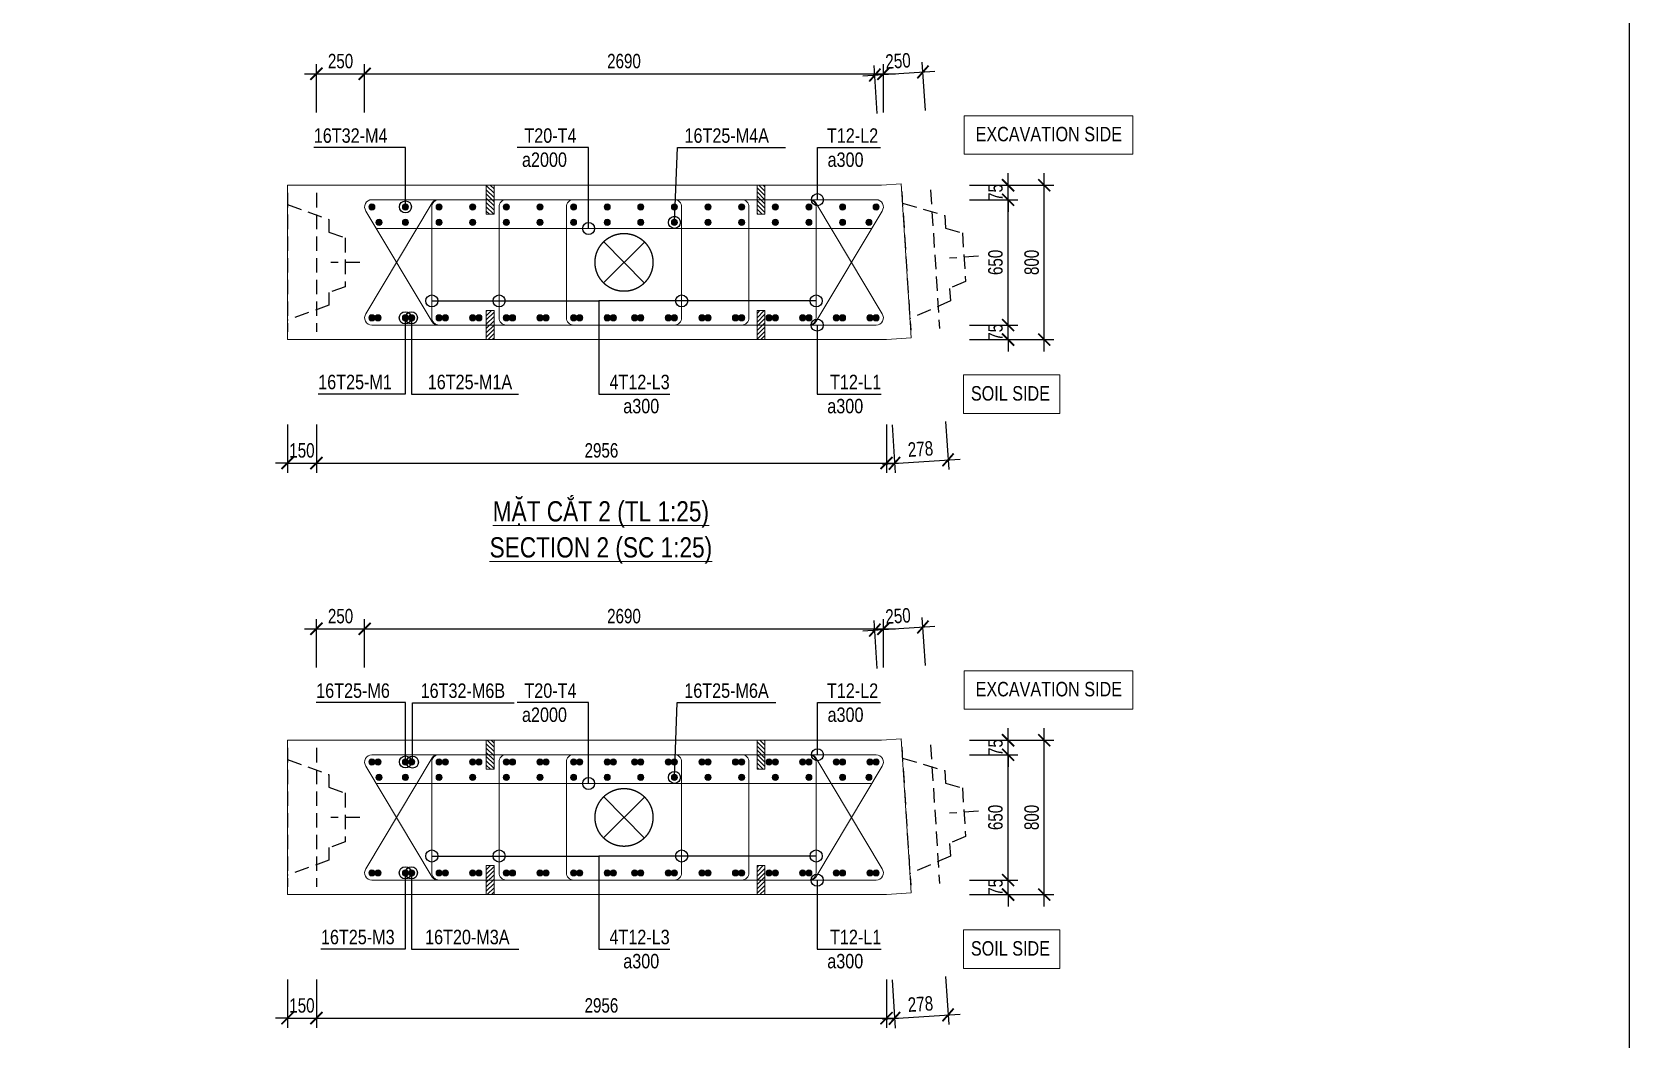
# Model space of a CAD drawing. Header units: millimetres. Extents: x 2746337 to 7547699, y -363432 to 15720.
# Drawn here: x 3114228 to 3147351, y -126438 to -105553 of the extents above; entities that cross this region are included whole.
import ezdxf
from ezdxf.enums import TextEntityAlignment as Align

# ---------------------------------------------------------------- set-up
doc = ezdxf.new("R2010")
doc.units = ezdxf.units.MM
doc.header["$LTSCALE"] = 1200
doc.header["$PDMODE"] = 3
doc.linetypes.add('CENTER', pattern=[2, 1.25, -0.25, 0.25, -0.25])
doc.linetypes.add('HIDDEN', pattern=[0.375, 0.25, -0.125])
for name, color, linetype, lineweight in [('5', 5, 'Continuous', 13), ('BOUND', 3, 'Continuous', 20), ('CWS', 8, 'HIDDEN', 9), ('ENOTE', 2, 'Continuous', 15), ('GRID', 74, 'CENTER', 15), ('K-THUOC', 1, 'Continuous', 18), ('LEADER', 8, 'Continuous', 9), ('MCT', 6, 'Continuous', 20), ('T1CO', 4, 'Continuous', 20), ('TEXTEN', 3, 'Continuous', 13), ('TEXTMA', 2, 'Continuous', 13), ('TEXTVN', 2, 'Continuous', 20), ('TIE', 4, 'Continuous', 13)]:
    doc.layers.add(name, color=color, linetype=linetype, lineweight=lineweight)
doc.layers.add('CDC.04.HIDDEN', color=8, linetype='HIDDEN')
doc.layers.add('MIE', color=5, linetype='HIDDEN')
doc.styles.add('DB_Arial', font='arial.ttf', dxfattribs={"width": 0.8})
doc.styles.add('SMTEXT', font='arial.ttf', dxfattribs={"width": 0.75})
doc.dimstyles.new('BSV25', dxfattribs={"dimtxt": 300, "dimasz": 250, "dimexe": 200, "dimexo": 0, "dimgap": 108, "dimtad": 1, "dimdec": 0, "dimlfac": 0.25, "dimdsep": 46, "dimtxsty": 'SMTEXT', "dimblk": 'ARCHTICK', "dimcen": 100, "dimdle": 250, "dimclrd": 256, "dimclre": 256, "dimclrt": 2, "dimadec": 0, "dimazin": 0, "dimtfac": 1, "dimtdec": 0, "dimtix": 1, "dimtmove": 2, "dimatfit": 3, "dimfxl": 800, "dimfxlon": 1, "dimtolj": 1, "dimtzin": 0, "dimarcsym": 0})

# ---------------------------------------------------------------- blocks, each defined once
blk = doc.blocks.new('_ArchTick')
at = {"color": 0, "linetype": 'ByBlock', "const_width": 0.15}
blk.add_lwpolyline([(-0.5, -0.5), (0.5, 0.5)], dxfattribs=at)
blk = doc.blocks.new('*D1738')
at = {"layer": 'Defpoints', "color": 0, "transparency": 16777216}
for p in [(3119528, -111932), (3120128, -111772), (3120128, -114493)]:
    blk.add_point(p, dxfattribs=at)
at = {"layer": 'K-THUOC', "lineweight": -2, "transparency": 16777216}
for p, q in [((3119528, -113693), (3119528, -114693)), ((3120128, -113693), (3120128, -114693)), ((3119528, -114493), (3119278, -114493)), ((3119528, -114493), (3120128, -114493)), ((3120128, -114493), (3120378, -114493))]:
    blk.add_line(p, q, dxfattribs=at)
at = {"layer": 'K-THUOC', "lineweight": -2, "transparency": 16777216, "xscale": 250, "yscale": 250, "zscale": 250}
blk.add_blockref('_ArchTick', (3119528, -114493), dxfattribs=at)
at = {"layer": 'K-THUOC', "lineweight": -2, "transparency": 16777216, "xscale": 250, "yscale": 250, "zscale": 250, "rotation": 180}
blk.add_blockref('_ArchTick', (3120128, -114493), dxfattribs=at)
at = {"layer": 'K-THUOC', "color": 2, "transparency": 16777216, "insert": (3119828, -114232), "char_height": 300, "attachment_point": 5, "style": 'SMTEXT'}
blk.add_mtext('\\A1;150', dxfattribs=at)
blk = doc.blocks.new('*D1739')
at = {"layer": 'Defpoints', "color": 0, "transparency": 16777216}
for p in [(3121128, -106420), (3120128, -108891), (3121128, -109182)]:
    blk.add_point(p, dxfattribs=at)
at = {"layer": 'K-THUOC', "lineweight": -2, "transparency": 16777216}
for p, q in [((3120128, -107220), (3120128, -106220)), ((3121128, -107220), (3121128, -106220)), ((3119878, -106420), (3121378, -106420))]:
    blk.add_line(p, q, dxfattribs=at)
at = {"layer": 'K-THUOC', "lineweight": -2, "transparency": 16777216, "xscale": 250, "yscale": 250, "zscale": 250, "rotation": 180}
blk.add_blockref('_ArchTick', (3120128, -106420), dxfattribs=at)
at = {"layer": 'K-THUOC', "lineweight": -2, "transparency": 16777216, "xscale": 250, "yscale": 250, "zscale": 250}
blk.add_blockref('_ArchTick', (3121128, -106420), dxfattribs=at)
at = {"layer": 'K-THUOC', "color": 2, "transparency": 16777216, "insert": (3120628, -106159), "char_height": 300, "attachment_point": 5, "style": 'SMTEXT'}
blk.add_mtext('\\A1;250', dxfattribs=at)
blk = doc.blocks.new('*D1740')
at = {"layer": 'Defpoints', "color": 0, "transparency": 16777216}
for p in [(3131886, -106420), (3121128, -109182), (3131886, -109182)]:
    blk.add_point(p, dxfattribs=at)
at = {"layer": 'K-THUOC', "lineweight": -2, "transparency": 16777216}
for p, q in [((3121128, -107220), (3121128, -106220)), ((3131886, -107220), (3131886, -106220)), ((3120878, -106420), (3132136, -106420))]:
    blk.add_line(p, q, dxfattribs=at)
at = {"layer": 'K-THUOC', "lineweight": -2, "transparency": 16777216, "xscale": 250, "yscale": 250, "zscale": 250, "rotation": 180}
blk.add_blockref('_ArchTick', (3121128, -106420), dxfattribs=at)
at = {"layer": 'K-THUOC', "lineweight": -2, "transparency": 16777216, "xscale": 250, "yscale": 250, "zscale": 250}
blk.add_blockref('_ArchTick', (3131886, -106420), dxfattribs=at)
at = {"layer": 'K-THUOC', "color": 2, "transparency": 16777216, "insert": (3126507, -106159), "char_height": 300, "attachment_point": 5, "style": 'SMTEXT'}
blk.add_mtext('\\A1;2690', dxfattribs=at)
blk = doc.blocks.new('*D1741')
at = {"layer": 'Defpoints', "color": 0, "transparency": 16777216}
for p in [(3131951, -111932), (3120128, -113743), (3131951, -114493)]:
    blk.add_point(p, dxfattribs=at)
at = {"layer": 'K-THUOC', "lineweight": -2, "transparency": 16777216}
for p, q in [((3120128, -113743), (3120128, -114693)), ((3131951, -113693), (3131951, -114693)), ((3119878, -114493), (3132201, -114493))]:
    blk.add_line(p, q, dxfattribs=at)
at = {"layer": 'K-THUOC', "lineweight": -2, "transparency": 16777216, "xscale": 250, "yscale": 250, "zscale": 250, "rotation": 180}
blk.add_blockref('_ArchTick', (3120128, -114493), dxfattribs=at)
at = {"layer": 'K-THUOC', "lineweight": -2, "transparency": 16777216, "xscale": 250, "yscale": 250, "zscale": 250}
blk.add_blockref('_ArchTick', (3131951, -114493), dxfattribs=at)
at = {"layer": 'K-THUOC', "color": 2, "transparency": 16777216, "insert": (3126039, -114232), "char_height": 300, "attachment_point": 5, "style": 'SMTEXT'}
blk.add_mtext('\\A1;2956', dxfattribs=at)
blk = doc.blocks.new('*D1742')
at = {"layer": 'Defpoints', "color": 0, "transparency": 16777216}
for p in [(3133723, -108732), (3135223, -108732), (3133723, -111932)]:
    blk.add_point(p, dxfattribs=at)
at = {"layer": 'K-THUOC', "lineweight": -2, "transparency": 16777216}
for p, q in [((3135223, -112182), (3135223, -108482)), ((3134423, -108732), (3135423, -108732)), ((3134423, -111932), (3135423, -111932))]:
    blk.add_line(p, q, dxfattribs=at)
at = {"layer": 'K-THUOC', "lineweight": -2, "transparency": 16777216, "xscale": 250, "yscale": 250, "zscale": 250}
for p, rotation in [((3135223, -108732), 90), ((3135223, -111932), 270)]:
    blk.add_blockref('_ArchTick', p, dxfattribs=dict(at, rotation=rotation))
at = {"layer": 'K-THUOC', "color": 2, "transparency": 16777216, "insert": (3134962, -110332), "char_height": 300, "attachment_point": 5, "rotation": 90, "style": 'SMTEXT'}
blk.add_mtext('\\A1;800', dxfattribs=at)
blk = doc.blocks.new('*D1743')
at = {"layer": 'Defpoints', "color": 0, "transparency": 16777216}
for p in [(3133365, -111932), (3133723, -111632), (3134473, -111632)]:
    blk.add_point(p, dxfattribs=at)
at = {"layer": 'K-THUOC', "lineweight": -2, "transparency": 16777216}
for p, q in [((3134473, -111632), (3134473, -111382)), ((3133673, -111932), (3134673, -111932)), ((3133723, -111632), (3134673, -111632)), ((3134473, -111932), (3134473, -111632)), ((3134473, -111932), (3134473, -112182))]:
    blk.add_line(p, q, dxfattribs=at)
at = {"layer": 'K-THUOC', "lineweight": -2, "transparency": 16777216, "xscale": 250, "yscale": 250, "zscale": 250}
for p, rotation in [((3134473, -111632), 270), ((3134473, -111932), 90)]:
    blk.add_blockref('_ArchTick', p, dxfattribs=dict(at, rotation=rotation))
at = {"layer": 'K-THUOC', "color": 2, "transparency": 16777216, "insert": (3134212, -111782), "char_height": 300, "attachment_point": 5, "rotation": 90, "style": 'SMTEXT'}
blk.add_mtext('\\A1;75', dxfattribs=at)
blk = doc.blocks.new('*D1744')
at = {"layer": 'Defpoints', "color": 0, "transparency": 16777216}
for p in [(3133365, -109032), (3134473, -109032), (3133365, -111632)]:
    blk.add_point(p, dxfattribs=at)
at = {"layer": 'K-THUOC', "lineweight": -2, "transparency": 16777216}
for p, q in [((3134473, -111882), (3134473, -108782)), ((3133673, -109032), (3134673, -109032)), ((3133673, -111632), (3134673, -111632))]:
    blk.add_line(p, q, dxfattribs=at)
at = {"layer": 'K-THUOC', "lineweight": -2, "transparency": 16777216, "xscale": 250, "yscale": 250, "zscale": 250}
for p, rotation in [((3134473, -109032), 90), ((3134473, -111632), 270)]:
    blk.add_blockref('_ArchTick', p, dxfattribs=dict(at, rotation=rotation))
at = {"layer": 'K-THUOC', "color": 2, "transparency": 16777216, "insert": (3134212, -110332), "char_height": 300, "attachment_point": 5, "rotation": 90, "style": 'SMTEXT'}
blk.add_mtext('\\A1;650', dxfattribs=at)
blk = doc.blocks.new('*D1745')
at = {"layer": 'Defpoints', "color": 0, "transparency": 16777216}
for p in [(3133365, -108732), (3134473, -108732), (3133365, -109032)]:
    blk.add_point(p, dxfattribs=at)
at = {"layer": 'K-THUOC', "lineweight": -2, "transparency": 16777216}
for p, q in [((3134473, -108732), (3134473, -108482)), ((3133673, -108732), (3134673, -108732)), ((3134473, -109032), (3134473, -108732)), ((3133673, -109032), (3134673, -109032)), ((3134473, -109032), (3134473, -109282))]:
    blk.add_line(p, q, dxfattribs=at)
at = {"layer": 'K-THUOC', "lineweight": -2, "transparency": 16777216, "xscale": 250, "yscale": 250, "zscale": 250}
for p, rotation in [((3134473, -108732), 270), ((3134473, -109032), 90)]:
    blk.add_blockref('_ArchTick', p, dxfattribs=dict(at, rotation=rotation))
at = {"layer": 'K-THUOC', "color": 2, "transparency": 16777216, "insert": (3134212, -108882), "char_height": 300, "attachment_point": 5, "rotation": 90, "style": 'SMTEXT'}
blk.add_mtext('\\A1;75', dxfattribs=at)
blk = doc.blocks.new('cws800')
at = {"layer": 'CDC.04.HIDDEN'}
for p, q in [((-600, 1440), (-600, -1440)), ((0, 1440), (0, -1440))]:
    blk.add_line(p, q, dxfattribs=at)
for points in [[(0, 1200), (-860, 888), (-860, 627), (-1200, 507), (-1200, -507), (-860, -627), (-860, -888), (0, -1200)], [(-1500, 0), (-900, 0)]]:
    blk.add_lwpolyline(points, dxfattribs=at)
blk = doc.blocks.new('mct1')
at = {"lineweight": 9}
h = blk.add_hatch(color=256, dxfattribs=at)
h.dxf.hatch_style = 1
h.paths.add_polyline_path([(-16, 0, 1), (16, 0, 1)])
blk.add_circle((0, 0), 16, dxfattribs=at)
blk = doc.blocks.new('tremie')
at = {"layer": 'MIE', "color": 74, "ltscale": 1000}
for p, q in [((424, -424), (-424, 424)), ((424, 424), (-424, -424))]:
    blk.add_line(p, q, dxfattribs=at)
at = {"layer": 'MIE', "ltscale": 500}
blk.add_circle((0, 0), 600, dxfattribs=at)
blk = doc.blocks.new('sp')
at = {"layer": '5', "lineweight": 20}
h = blk.add_hatch(dxfattribs=at)
h.set_pattern_fill('ANSI31', color=256, scale=500)
h.set_pattern_definition([(45, (0, 0), (-44.194, 44.194), [])])
h.paths.add_polyline_path([(80, 300), (-80, 300), (-80, -300), (80, -300)])
blk.add_lwpolyline([(-80, -300), (80, -300), (80, 300), (-80, 300)], close=True, dxfattribs=at)
blk = doc.blocks.new('*D1746')
at = {"layer": 'Defpoints', "color": 0, "transparency": 16777216}
for p in [(3131951, -111932), (3133051, -111700), (3133228, -114427)]:
    blk.add_point(p, dxfattribs=at)
at = {"layer": 'K-THUOC', "lineweight": -2, "transparency": 16777216}
for p, q in [((3132066, -113701), (3132130, -114698)), ((3133176, -113629), (3133241, -114627)), ((3131868, -114515), (3133477, -114411))]:
    blk.add_line(p, q, dxfattribs=at)
at = {"layer": 'K-THUOC', "lineweight": -2, "transparency": 16777216, "xscale": 250, "yscale": 250, "zscale": 250}
for p, rotation in [((3133228, -114427), 3.704705409879128), ((3132117, -114499), 183.7047054098791)]:
    blk.add_blockref('_ArchTick', p, dxfattribs=dict(at, rotation=rotation))
at = {"layer": 'K-THUOC', "color": 2, "transparency": 16777216, "insert": (3132656, -114202), "char_height": 300, "attachment_point": 5, "rotation": 3.7047, "style": 'SMTEXT'}
blk.add_mtext('\\A1;278', dxfattribs=at)
blk = doc.blocks.new('*D1747')
at = {"layer": 'Defpoints', "color": 0, "transparency": 16777216}
for p in [(3132707, -106383), (3131886, -109182), (3132884, -109117)]:
    blk.add_point(p, dxfattribs=at)
at = {"layer": 'K-THUOC', "lineweight": -2, "transparency": 16777216}
for p, q in [((3131761, -107246), (3131696, -106248)), ((3132759, -107181), (3132694, -106183)), ((3131460, -106464), (3132957, -106367))]:
    blk.add_line(p, q, dxfattribs=at)
at = {"layer": 'K-THUOC', "lineweight": -2, "transparency": 16777216, "xscale": 250, "yscale": 250, "zscale": 250}
for p, rotation in [((3131709, -106448), 183.7047054098791), ((3132707, -106383), 3.704705409879128)]:
    blk.add_blockref('_ArchTick', p, dxfattribs=dict(at, rotation=rotation))
at = {"layer": 'K-THUOC', "color": 2, "transparency": 16777216, "insert": (3132191, -106155), "char_height": 300, "attachment_point": 5, "rotation": 3.7047, "style": 'SMTEXT'}
blk.add_mtext('\\A1;250', dxfattribs=at)
blk = doc.blocks.new('*D1748')
at = {"layer": 'Defpoints', "color": 0, "transparency": 16777216}
for p in [(3119528, -123442), (3120128, -123282), (3120128, -126004)]:
    blk.add_point(p, dxfattribs=at)
at = {"layer": 'K-THUOC', "lineweight": -2, "transparency": 16777216}
for p, q in [((3119528, -125204), (3119528, -126204)), ((3120128, -125204), (3120128, -126204)), ((3119528, -126004), (3119278, -126004)), ((3119528, -126004), (3120128, -126004)), ((3120128, -126004), (3120378, -126004))]:
    blk.add_line(p, q, dxfattribs=at)
at = {"layer": 'K-THUOC', "lineweight": -2, "transparency": 16777216, "xscale": 250, "yscale": 250, "zscale": 250}
blk.add_blockref('_ArchTick', (3119528, -126004), dxfattribs=at)
at = {"layer": 'K-THUOC', "lineweight": -2, "transparency": 16777216, "xscale": 250, "yscale": 250, "zscale": 250, "rotation": 180}
blk.add_blockref('_ArchTick', (3120128, -126004), dxfattribs=at)
at = {"layer": 'K-THUOC', "color": 2, "transparency": 16777216, "insert": (3119828, -125742), "char_height": 300, "attachment_point": 5, "style": 'SMTEXT'}
blk.add_mtext('\\A1;150', dxfattribs=at)
blk = doc.blocks.new('*D1749')
at = {"layer": 'Defpoints', "color": 0, "transparency": 16777216}
for p in [(3121128, -117930), (3120128, -120401), (3121128, -120692)]:
    blk.add_point(p, dxfattribs=at)
at = {"layer": 'K-THUOC', "lineweight": -2, "transparency": 16777216}
for p, q in [((3120128, -118730), (3120128, -117730)), ((3121128, -118730), (3121128, -117730)), ((3119878, -117930), (3121378, -117930))]:
    blk.add_line(p, q, dxfattribs=at)
at = {"layer": 'K-THUOC', "lineweight": -2, "transparency": 16777216, "xscale": 250, "yscale": 250, "zscale": 250, "rotation": 180}
blk.add_blockref('_ArchTick', (3120128, -117930), dxfattribs=at)
at = {"layer": 'K-THUOC', "lineweight": -2, "transparency": 16777216, "xscale": 250, "yscale": 250, "zscale": 250}
blk.add_blockref('_ArchTick', (3121128, -117930), dxfattribs=at)
at = {"layer": 'K-THUOC', "color": 2, "transparency": 16777216, "insert": (3120628, -117669), "char_height": 300, "attachment_point": 5, "style": 'SMTEXT'}
blk.add_mtext('\\A1;250', dxfattribs=at)
blk = doc.blocks.new('*D1750')
at = {"layer": 'Defpoints', "color": 0, "transparency": 16777216}
for p in [(3131886, -117930), (3121128, -120692), (3131886, -120692)]:
    blk.add_point(p, dxfattribs=at)
at = {"layer": 'K-THUOC', "lineweight": -2, "transparency": 16777216}
for p, q in [((3121128, -118730), (3121128, -117730)), ((3131886, -118730), (3131886, -117730)), ((3120878, -117930), (3132136, -117930))]:
    blk.add_line(p, q, dxfattribs=at)
at = {"layer": 'K-THUOC', "lineweight": -2, "transparency": 16777216, "xscale": 250, "yscale": 250, "zscale": 250, "rotation": 180}
blk.add_blockref('_ArchTick', (3121128, -117930), dxfattribs=at)
at = {"layer": 'K-THUOC', "lineweight": -2, "transparency": 16777216, "xscale": 250, "yscale": 250, "zscale": 250}
blk.add_blockref('_ArchTick', (3131886, -117930), dxfattribs=at)
at = {"layer": 'K-THUOC', "color": 2, "transparency": 16777216, "insert": (3126507, -117669), "char_height": 300, "attachment_point": 5, "style": 'SMTEXT'}
blk.add_mtext('\\A1;2690', dxfattribs=at)
blk = doc.blocks.new('*D1751')
at = {"layer": 'Defpoints', "color": 0, "transparency": 16777216}
for p in [(3131951, -123442), (3120128, -125254), (3131951, -126004)]:
    blk.add_point(p, dxfattribs=at)
at = {"layer": 'K-THUOC', "lineweight": -2, "transparency": 16777216}
for p, q in [((3131951, -125204), (3131951, -126204)), ((3120128, -125254), (3120128, -126204)), ((3119878, -126004), (3132201, -126004))]:
    blk.add_line(p, q, dxfattribs=at)
at = {"layer": 'K-THUOC', "lineweight": -2, "transparency": 16777216, "xscale": 250, "yscale": 250, "zscale": 250, "rotation": 180}
blk.add_blockref('_ArchTick', (3120128, -126004), dxfattribs=at)
at = {"layer": 'K-THUOC', "lineweight": -2, "transparency": 16777216, "xscale": 250, "yscale": 250, "zscale": 250}
blk.add_blockref('_ArchTick', (3131951, -126004), dxfattribs=at)
at = {"layer": 'K-THUOC', "color": 2, "transparency": 16777216, "insert": (3126039, -125742), "char_height": 300, "attachment_point": 5, "style": 'SMTEXT'}
blk.add_mtext('\\A1;2956', dxfattribs=at)
blk = doc.blocks.new('*D1752')
at = {"layer": 'Defpoints', "color": 0, "transparency": 16777216}
for p in [(3133723, -120242), (3135223, -120242), (3133723, -123442)]:
    blk.add_point(p, dxfattribs=at)
at = {"layer": 'K-THUOC', "lineweight": -2, "transparency": 16777216}
for p, q in [((3135223, -123692), (3135223, -119992)), ((3134423, -120242), (3135423, -120242)), ((3134423, -123442), (3135423, -123442))]:
    blk.add_line(p, q, dxfattribs=at)
at = {"layer": 'K-THUOC', "lineweight": -2, "transparency": 16777216, "xscale": 250, "yscale": 250, "zscale": 250}
for p, rotation in [((3135223, -120242), 90), ((3135223, -123442), 270)]:
    blk.add_blockref('_ArchTick', p, dxfattribs=dict(at, rotation=rotation))
at = {"layer": 'K-THUOC', "color": 2, "transparency": 16777216, "insert": (3134962, -121842), "char_height": 300, "attachment_point": 5, "rotation": 90, "style": 'SMTEXT'}
blk.add_mtext('\\A1;800', dxfattribs=at)
blk = doc.blocks.new('*D1753')
at = {"layer": 'Defpoints', "color": 0, "transparency": 16777216}
for p in [(3133723, -123142), (3134473, -123142), (3133365, -123442)]:
    blk.add_point(p, dxfattribs=at)
at = {"layer": 'K-THUOC', "lineweight": -2, "transparency": 16777216}
for p, q in [((3133723, -123142), (3134673, -123142)), ((3134473, -123142), (3134473, -122892)), ((3134473, -123442), (3134473, -123142)), ((3133673, -123442), (3134673, -123442)), ((3134473, -123442), (3134473, -123692))]:
    blk.add_line(p, q, dxfattribs=at)
at = {"layer": 'K-THUOC', "lineweight": -2, "transparency": 16777216, "xscale": 250, "yscale": 250, "zscale": 250}
for p, rotation in [((3134473, -123142), 270), ((3134473, -123442), 90)]:
    blk.add_blockref('_ArchTick', p, dxfattribs=dict(at, rotation=rotation))
at = {"layer": 'K-THUOC', "color": 2, "transparency": 16777216, "insert": (3134212, -123292), "char_height": 300, "attachment_point": 5, "rotation": 90, "style": 'SMTEXT'}
blk.add_mtext('\\A1;75', dxfattribs=at)
blk = doc.blocks.new('*D1754')
at = {"layer": 'Defpoints', "color": 0, "transparency": 16777216}
for p in [(3133365, -120542), (3134473, -120542), (3133365, -123142)]:
    blk.add_point(p, dxfattribs=at)
at = {"layer": 'K-THUOC', "lineweight": -2, "transparency": 16777216}
for p, q in [((3133673, -120542), (3134673, -120542)), ((3134473, -123392), (3134473, -120292)), ((3133673, -123142), (3134673, -123142))]:
    blk.add_line(p, q, dxfattribs=at)
at = {"layer": 'K-THUOC', "lineweight": -2, "transparency": 16777216, "xscale": 250, "yscale": 250, "zscale": 250}
for p, rotation in [((3134473, -120542), 90), ((3134473, -123142), 270)]:
    blk.add_blockref('_ArchTick', p, dxfattribs=dict(at, rotation=rotation))
at = {"layer": 'K-THUOC', "color": 2, "transparency": 16777216, "insert": (3134212, -121842), "char_height": 300, "attachment_point": 5, "rotation": 90, "style": 'SMTEXT'}
blk.add_mtext('\\A1;650', dxfattribs=at)
blk = doc.blocks.new('*D1755')
at = {"layer": 'Defpoints', "color": 0, "transparency": 16777216}
for p in [(3133365, -120242), (3133365, -120542), (3134473, -120242)]:
    blk.add_point(p, dxfattribs=at)
at = {"layer": 'K-THUOC', "lineweight": -2, "transparency": 16777216}
for p, q in [((3134473, -120242), (3134473, -119992)), ((3133673, -120242), (3134673, -120242)), ((3133673, -120542), (3134673, -120542)), ((3134473, -120542), (3134473, -120242)), ((3134473, -120542), (3134473, -120792))]:
    blk.add_line(p, q, dxfattribs=at)
at = {"layer": 'K-THUOC', "lineweight": -2, "transparency": 16777216, "xscale": 250, "yscale": 250, "zscale": 250}
for p, rotation in [((3134473, -120242), 270), ((3134473, -120542), 90)]:
    blk.add_blockref('_ArchTick', p, dxfattribs=dict(at, rotation=rotation))
at = {"layer": 'K-THUOC', "color": 2, "transparency": 16777216, "insert": (3134212, -120392), "char_height": 300, "attachment_point": 5, "rotation": 90, "style": 'SMTEXT'}
blk.add_mtext('\\A1;75', dxfattribs=at)
blk = doc.blocks.new('*D1756')
at = {"layer": 'Defpoints', "color": 0, "transparency": 16777216}
for p in [(3133051, -123210), (3131951, -123442), (3133228, -125937)]:
    blk.add_point(p, dxfattribs=at)
at = {"layer": 'K-THUOC', "lineweight": -2, "transparency": 16777216}
for p, q in [((3133176, -125139), (3133241, -126137)), ((3132066, -125211), (3132130, -126209)), ((3131868, -126025), (3133477, -125921))]:
    blk.add_line(p, q, dxfattribs=at)
at = {"layer": 'K-THUOC', "lineweight": -2, "transparency": 16777216, "xscale": 250, "yscale": 250, "zscale": 250}
for p, rotation in [((3132117, -126009), 183.7047054098791), ((3133228, -125937), 3.704705409879128)]:
    blk.add_blockref('_ArchTick', p, dxfattribs=dict(at, rotation=rotation))
at = {"layer": 'K-THUOC', "color": 2, "transparency": 16777216, "insert": (3132656, -125712), "char_height": 300, "attachment_point": 5, "rotation": 3.7047, "style": 'SMTEXT'}
blk.add_mtext('\\A1;278', dxfattribs=at)
blk = doc.blocks.new('*D1757')
at = {"layer": 'Defpoints', "color": 0, "transparency": 16777216}
for p in [(3132707, -117893), (3131886, -120692), (3132884, -120627)]:
    blk.add_point(p, dxfattribs=at)
at = {"layer": 'K-THUOC', "lineweight": -2, "transparency": 16777216}
for p, q in [((3131460, -117974), (3132957, -117877)), ((3131761, -118756), (3131696, -117758)), ((3132759, -118691), (3132694, -117693))]:
    blk.add_line(p, q, dxfattribs=at)
at = {"layer": 'K-THUOC', "lineweight": -2, "transparency": 16777216, "xscale": 250, "yscale": 250, "zscale": 250}
for p, rotation in [((3131709, -117958), 183.7047054098791), ((3132707, -117893), 3.704705409879128)]:
    blk.add_blockref('_ArchTick', p, dxfattribs=dict(at, rotation=rotation))
at = {"layer": 'K-THUOC', "color": 2, "transparency": 16777216, "insert": (3132191, -117665), "char_height": 300, "attachment_point": 5, "rotation": 3.7047, "style": 'SMTEXT'}
blk.add_mtext('\\A1;250', dxfattribs=at)

msp = doc.modelspace()

# ---------------------------------------------------------------- linework, layer by layer
msp.add_lwpolyline([(3053834.1, -88114), (3147351.4, -88114), (3147351.4, -165266.4), (3053834.1, -165266.4)], close=True)
at = {"layer": 'BOUND'}
for points in [[(3132256.2, -108705.2), (3132463, -111898.5), (3131951, -111931.6), (3119527.6, -111931.6), (3119527.6, -108731.6), (3131847.5, -108731.6)], [(3132256.2, -120215.2), (3132463, -123408.6), (3131951, -123441.7), (3119527.6, -123441.7), (3119527.6, -120241.7), (3131847.5, -120241.7)]]:
    msp.add_lwpolyline(points, close=True, dxfattribs=at)
at = {"layer": 'ENOTE'}
for points in [[(3133559.7, -107289.1), (3137059.7, -107289.1), (3137059.7, -108089.1), (3133559.7, -108089.1)], [(3133549, -112665.7), (3135549, -112665.7), (3135549, -113465.7), (3133549, -113465.7)], [(3133559.7, -118799.2), (3137059.7, -118799.2), (3137059.7, -119599.2), (3133559.7, -119599.2)], [(3133549, -124175.8), (3135549, -124175.8), (3135549, -124975.8), (3133549, -124975.8)]]:
    msp.add_lwpolyline(points, close=True, dxfattribs=at)
at = {"layer": 'T1CO'}
for p, q in [((3131643.9, -109628.6), (3121370, -109628.6)), ((3131643.9, -121138.6), (3121370, -121138.6))]:
    msp.add_line(p, q, dxfattribs=at)
at = {"layer": 'TIE', "lineweight": 20}
for points in [[(3122649.4, -109031.6, 0.244599), (3122526.6, -109095.6), (3121154.8, -111395.6, 0.6069433), (3121277.6, -111631.6), (3131736.2, -111631.6, 0.6069433), (3131859.1, -111395.6), (3130487.3, -109095.6, 0.244599), (3130364.5, -109031.6)], [(3130364.5, -111631.6, 0.244599), (3130487.3, -111567.7), (3131859.1, -109267.7, 0.6069433), (3131736.2, -109031.6), (3121277.6, -109031.6, 0.6069433), (3121154.8, -109267.7), (3122526.6, -111567.7, 0.244599), (3122649.4, -111631.6)], [(3122649.4, -120541.7, 0.244599), (3122526.6, -120605.6), (3121154.8, -122905.6, 0.6069433), (3121277.6, -123141.7), (3131736.2, -123141.7, 0.6069433), (3131859.1, -122905.6), (3130487.3, -120605.6, 0.244599), (3130364.5, -120541.7)], [(3130364.5, -123141.7, 0.244599), (3130487.3, -123077.8), (3131859.1, -120777.8, 0.6069433), (3131736.2, -120541.7), (3121277.6, -120541.7, 0.6069433), (3121154.8, -120777.8), (3122526.6, -123077.8, 0.244599), (3122649.4, -123141.7)]]:
    msp.add_lwpolyline(points, format="xyb", dxfattribs=at)
at = {"layer": 'TIE'}
for points in [[(3123122.1, -111631.6), (3122672.1, -111631.6, -0.4142136), (3122522.1, -111481.6), (3122522.1, -109181.6, -0.4142136), (3122672.1, -109031.6), (3123122.1, -109031.6)], [(3124516.6, -111631.6), (3124066.6, -111631.6, -0.4142136), (3123916.6, -111481.6), (3123916.6, -109181.6, -0.4142136), (3124066.6, -109031.6), (3124516.6, -109031.6)], [(3125911.1, -111631.6), (3125461.1, -111631.6, -0.4142136), (3125311.1, -111481.6), (3125311.1, -109181.6, -0.4142136), (3125461.1, -109031.6), (3125911.1, -109031.6)], [(3127102.8, -111631.6), (3127552.8, -111631.6, 0.4142136), (3127702.8, -111481.6), (3127702.8, -109181.6, 0.4142136), (3127552.8, -109031.6), (3127102.8, -109031.6)], [(3128497.3, -111631.6), (3128947.3, -111631.6, 0.4142136), (3129097.3, -111481.6), (3129097.3, -109181.6, 0.4142136), (3128947.3, -109031.6), (3128497.3, -109031.6)], [(3129891.8, -111631.6), (3130341.8, -111631.6, 0.4142136), (3130491.8, -111481.6), (3130491.8, -109181.6, 0.4142136), (3130341.8, -109031.6), (3129891.8, -109031.6)], [(3123122.1, -123141.7), (3122672.1, -123141.7, -0.4142136), (3122522.1, -122991.7), (3122522.1, -120691.7, -0.4142136), (3122672.1, -120541.7), (3123122.1, -120541.7)], [(3124516.6, -123141.7), (3124066.6, -123141.7, -0.4142136), (3123916.6, -122991.7), (3123916.6, -120691.7, -0.4142136), (3124066.6, -120541.7), (3124516.6, -120541.7)], [(3125911.1, -123141.7), (3125461.1, -123141.7, -0.4142136), (3125311.1, -122991.7), (3125311.1, -120691.7, -0.4142136), (3125461.1, -120541.7), (3125911.1, -120541.7)], [(3127102.8, -123141.7), (3127552.8, -123141.7, 0.4142136), (3127702.8, -122991.7), (3127702.8, -120691.7, 0.4142136), (3127552.8, -120541.7), (3127102.8, -120541.7)], [(3128497.3, -123141.7), (3128947.3, -123141.7, 0.4142136), (3129097.3, -122991.7), (3129097.3, -120691.7, 0.4142136), (3128947.3, -120541.7), (3128497.3, -120541.7)], [(3129891.8, -123141.7), (3130341.8, -123141.7, 0.4142136), (3130491.8, -122991.7), (3130491.8, -120691.7, 0.4142136), (3130341.8, -120541.7), (3129891.8, -120541.7)]]:
    msp.add_lwpolyline(points, format="xyb", dxfattribs=at)

# ---------------------------------------------------------------- block references
at = {"layer": 'CWS', "xscale": -1}
for p in [(3119527.6, -110331.6), (3119527.6, -121841.7)]:
    msp.add_blockref('cws800', p, dxfattribs=at)
at = {"layer": 'CWS', "xscale": -1, "rotation": 3.704705409879514}
for p in [(3132359.6, -110301.8), (3132359.6, -121811.9)]:
    msp.add_blockref('cws800', p, dxfattribs=at)
at = {"layer": 'ENOTE', "xscale": -1}
for p in [(3123731.4, -109031.6), (3129345.9, -109031.6), (3123731.4, -120541.7), (3129345.9, -120541.7)]:
    msp.add_blockref('sp', p, dxfattribs=at)
at = {"layer": 'ENOTE', "rotation": 180}
for p in [(3123731.4, -111631.6), (3129345.9, -111631.6), (3123731.4, -123141.7), (3129345.9, -123141.7)]:
    msp.add_blockref('sp', p, dxfattribs=at)
at = {"layer": 'GRID', "rotation": 269.672406155841}
for p in [(3126506.9, -110331.6), (3126506.9, -121841.7)]:
    msp.add_blockref('tremie', p, dxfattribs=at)
at = {"layer": 'MCT', "xscale": -4, "yscale": 4, "zscale": 4, "rotation": 180}
for p in [(3121277.6, -109181.6), (3121974.9, -109181.6), (3122672.1, -109181.6), (3123369.4, -109181.6), (3124066.6, -109181.6), (3124763.8, -109181.6), (3125461.1, -109181.6), (3126158.3, -109181.6), (3126855.6, -109181.6), (3127552.8, -109181.6), (3128250, -109181.6), (3128947.3, -109181.6), (3129644.5, -109181.6), (3130341.8, -109181.6), (3131039, -109181.6), (3131736.2, -109181.6), (3121427.6, -109501.6), (3121974.9, -109501.6), (3122672.1, -109501.6), (3123369.4, -109501.6), (3124066.6, -109501.6), (3124763.8, -109501.6), (3125461.1, -109501.6), (3126158.3, -109501.6), (3126855.6, -109501.6), (3127552.8, -109501.6), (3128250, -109501.6), (3128947.3, -109501.6), (3129644.5, -109501.6), (3130341.8, -109501.6), (3131039, -109501.6), (3131586.2, -109501.6), (3121277.6, -120691.7), (3121405.6, -120691.7), (3121974.9, -120691.7), (3122102.9, -120691.7), (3122672.1, -120691.7), (3122800.1, -120691.7), (3123369.4, -120691.7), (3123497.4, -120691.7), (3124066.6, -120691.7), (3124194.6, -120691.7), (3124763.8, -120691.7), (3124891.8, -120691.7), (3125461.1, -120691.7), (3125589.1, -120691.7), (3126158.3, -120691.7), (3126286.3, -120691.7), (3126727.6, -120691.7), (3126855.6, -120691.7), (3127424.8, -120691.7), (3127552.8, -120691.7), (3128122, -120691.7), (3128250, -120691.7), (3128819.3, -120691.7), (3128947.3, -120691.7), (3129516.5, -120691.7), (3129644.5, -120691.7), (3130213.8, -120691.7), (3130341.8, -120691.7), (3130911, -120691.7), (3131039, -120691.7), (3131608.2, -120691.7), (3131736.2, -120691.7), (3121427.6, -121011.7), (3121974.9, -121011.7), (3122672.1, -121011.7), (3123369.4, -121011.7), (3124066.6, -121011.7), (3124763.8, -121011.7), (3125461.1, -121011.7), (3126158.3, -121011.7), (3126855.6, -121011.7), (3127552.8, -121011.7), (3128250, -121011.7), (3128947.3, -121011.7), (3129644.5, -121011.7), (3130341.8, -121011.7), (3131039, -121011.7), (3131586.2, -121011.7)]:
    msp.add_blockref('mct1', p, dxfattribs=at)
at = {"layer": 'MCT', "xscale": 4, "yscale": 4, "zscale": 4}
for p in [(3121277.6, -111481.6), (3121405.6, -111481.6), (3121974.9, -111481.6), (3122102.9, -111481.6), (3122672.1, -111481.6), (3122800.1, -111481.6), (3123369.4, -111481.6), (3123497.4, -111481.6), (3124066.6, -111481.6), (3124194.6, -111481.6), (3124763.8, -111481.6), (3124891.8, -111481.6), (3125461.1, -111481.6), (3125589.1, -111481.6), (3126158.3, -111481.6), (3126286.3, -111481.6), (3126727.6, -111481.6), (3126855.6, -111481.6), (3127424.8, -111481.6), (3127552.8, -111481.6), (3128122, -111481.6), (3128250, -111481.6), (3128819.3, -111481.6), (3128947.3, -111481.6), (3129516.5, -111481.6), (3129644.5, -111481.6), (3130213.8, -111481.6), (3130341.8, -111481.6), (3130911, -111481.6), (3131039, -111481.6), (3131608.2, -111481.6), (3131736.2, -111481.6), (3121277.6, -122991.7), (3121405.6, -122991.7), (3121974.9, -122991.7), (3122102.9, -122991.7), (3122672.1, -122991.7), (3122800.1, -122991.7), (3123369.4, -122991.7), (3123497.4, -122991.7), (3124066.6, -122991.7), (3124194.6, -122991.7), (3124763.8, -122991.7), (3124891.8, -122991.7), (3125461.1, -122991.7), (3125589.1, -122991.7), (3126158.3, -122991.7), (3126286.3, -122991.7), (3126727.6, -122991.7), (3126855.6, -122991.7), (3127424.8, -122991.7), (3127552.8, -122991.7), (3128122, -122991.7), (3128250, -122991.7), (3128819.3, -122991.7), (3128947.3, -122991.7), (3129516.5, -122991.7), (3129644.5, -122991.7), (3130213.8, -122991.7), (3130341.8, -122991.7), (3130911, -122991.7), (3131039, -122991.7), (3131608.2, -122991.7), (3131736.2, -122991.7)]:
    msp.add_blockref('mct1', p, dxfattribs=at)

# ---------------------------------------------------------------- texts
at = {"layer": 'TEXTEN', "style": 'DB_Arial', "width": 0.8}
for s, p in [('T20-T4', (3125521.9, -107851.6)), ('T12-L2', (3131778.6, -107851.6)), ('4T12-L3', (3127454.3, -112961.6)), ('T12-L1', (3131842.7, -112961.6)), ('a300', (3127237.6, -113461.6)), ('T20-T4', (3125521.9, -119361.7)), ('T12-L2', (3131778.6, -119361.7)), ('4T12-L3', (3127454.3, -124471.7)), ('T12-L1', (3131842.7, -124471.7)), ('a300', (3127237.6, -124971.7))]:
    msp.add_text(s, height=300, dxfattribs=at).set_placement(p, align=Align.RIGHT)
for s, p in [('a2000', (3124391.5, -108351.6)), ('a300', (3130728.9, -108351.6)), ('a300', (3130722.7, -113461.6)), ('a2000', (3124391.5, -119861.7)), ('a300', (3130728.9, -119861.7)), ('a300', (3130722.7, -124971.7))]:
    msp.add_text(s, height=300, dxfattribs=at).set_placement(p)
at = {"layer": 'TEXTMA', "style": 'DB_Arial', "width": 0.8}
for s, p in [('16T32-M4', (3120074, -107851.6)), ('16T25-M4A', (3127762.1, -107851.6)), ('16T25-M1', (3120165.6, -112961.6)), ('16T25-M1A', (3122436.7, -112961.6)), ('16T25-M6', (3120123.5, -119361.7)), ('16T32-M6B', (3122289.5, -119363.9)), ('16T25-M6A', (3127757.3, -119361.7)), ('16T25-M3', (3120221.9, -124471.7)), ('16T20-M3A', (3122381.6, -124471.7))]:
    msp.add_text(s, height=300, dxfattribs=at).set_placement(p)
at = {"layer": 'TEXTVN', "style": 'DB_Arial', "width": 0.8}
for p in [(3133798.9, -107820.8), (3133798.9, -119330.8)]:
    msp.add_text('EXCAVATION SIDE', height=300, dxfattribs=at).set_placement(p)
for p in [(3135341.2, -113197.4), (3135341.2, -124707.4)]:
    msp.add_text('SOIL SIDE', height=300, dxfattribs=at).set_placement(p, align=Align.RIGHT)
for s, p in [('%%UMẶT CẮT 2 (TL 1:25)', (3126027.6, -115493.5)), ('%%USECTION 2 (SC 1:25)', (3126027.6, -116293.5))]:
    msp.add_text(s, height=420, rotation=360, dxfattribs=at).set_placement(p, align=Align.MIDDLE)

# ---------------------------------------------------------------- dimensions: what is measured, and where the dimension line sits
at = {"layer": 'K-THUOC'}
for base, p1, p2, picture, middle in [((3121127.6, -106419.9), (3120127.6, -108891.4), (3121127.6, -109181.6), '*D1739', (3120627.6, -106158.8)), ((3131886.2, -106419.9), (3121127.6, -109181.6), (3131886.2, -109181.6), '*D1740', (3126506.9, -106158.8)), ((3120127.6, -114493.5), (3119527.6, -111931.6), (3120127.6, -111771.9), '*D1738', (3119827.6, -114232.3)), ((3131951, -114493.5), (3120127.6, -113743.5), (3131951, -111931.6), '*D1741', (3126039.3, -114232.3)), ((3121127.6, -117930), (3120127.6, -120401.5), (3121127.6, -120691.7), '*D1749', (3120627.6, -117668.8)), ((3131886.2, -117930), (3121127.6, -120691.7), (3131886.2, -120691.7), '*D1750', (3126506.9, -117668.8)), ((3120127.6, -126003.6), (3119527.6, -123441.7), (3120127.6, -123281.9), '*D1748', (3119827.6, -125742.4)), ((3131951, -126003.6), (3120127.6, -125253.6), (3131951, -123441.7), '*D1751', (3126039.3, -125742.4))]:
    dim = msp.add_linear_dim(base=base, p1=p1, p2=p2, dimstyle='BSV25', dxfattribs=at)
    dim.commit()
    dim.dimension.update_dxf_attribs({"geometry": picture, "text_midpoint": middle})
for base, p1, p2, angle, picture, middle in [((3132707.1, -106383), (3131886.2, -109181.6), (3132884.1, -109117), 3.70471, '*D1747', (3132191.3, -106154.6)), ((3134472.9, -108731.6), (3133364.9, -109031.6), (3133364.9, -108731.6), 90, '*D1745', (3134212.4, -108881.6)), ((3135222.9, -108731.6), (3133722.9, -111931.6), (3133722.9, -108731.6), 90, '*D1742', (3134961.8, -110331.6)), ((3134472.9, -109031.6), (3133364.9, -111631.6), (3133364.9, -109031.6), 90, '*D1744', (3134211.8, -110331.6)), ((3134472.9, -111631.6), (3133364.9, -111931.6), (3133722.9, -111631.6), 90, '*D1743', (3134212.4, -111781.6)), ((3133228, -114427), (3131951, -111931.6), (3133051.4, -111700.3), 3.70471, '*D1746', (3132655.7, -114202.3)), ((3132707.1, -117893), (3131886.2, -120691.7), (3132884.1, -120627.1), 3.70471, '*D1757', (3132191.3, -117664.7)), ((3134472.9, -120241.7), (3133364.9, -120541.7), (3133364.9, -120241.7), 90, '*D1755', (3134212.4, -120391.7)), ((3135222.9, -120241.7), (3133722.9, -123441.7), (3133722.9, -120241.7), 90, '*D1752', (3134961.8, -121841.7)), ((3134472.9, -120541.7), (3133364.9, -123141.7), (3133364.9, -120541.7), 90, '*D1754', (3134211.8, -121841.7)), ((3133228, -125937.1), (3131951, -123441.7), (3133051.4, -123210.3), 3.70471, '*D1756', (3132655.7, -125712.4)), ((3134472.9, -123141.7), (3133364.9, -123441.7), (3133722.9, -123141.7), 90, '*D1753', (3134212.4, -123291.7))]:
    dim = msp.add_linear_dim(base=base, p1=p1, p2=p2, angle=angle, dimstyle='BSV25', dxfattribs=at)
    dim.commit()
    dim.dimension.update_dxf_attribs({"geometry": picture, "text_midpoint": middle})

# ---------------------------------------------------------------- leaders
at = {"layer": 'LEADER'}
for points in [[(3121974, -109181.6), (3121974, -107951.6), (3120074, -107951.6)], [(3125773.3, -109628.6), (3125773.3, -107951.6), (3124288.9, -107951.6)], [(3127552.8, -109501.6), (3127615, -107951.6), (3129858.4, -107951.6)], [(3130518.9, -109031.6), (3130518.9, -107951.6), (3131828.3, -107951.6)], [(3122522.1, -111131.6), (3125986, -111131.6), (3125986, -113061.6), (3127454.6, -113061.6)], [(3123916.6, -111131.6), (3125986, -111131.6), (3125986, -113061.6), (3127454.6, -113061.6)], [(3127702.8, -111131.6), (3125986, -111131.6), (3125986, -113061.6), (3127454.6, -113061.6)], [(3130491.8, -111131.6), (3125986, -111131.6), (3125986, -113061.6), (3127454.6, -113061.6)], [(3121970.1, -111481.6), (3121970.1, -113061.6), (3120165.6, -113061.6)], [(3122098.1, -111481.6), (3122098.1, -113061.6), (3124318.4, -113061.6)], [(3130512.7, -111631.6), (3130512.7, -113061.6), (3131842.7, -113061.6)], [(3121974, -120691.7), (3121974, -119461.7), (3120123.5, -119461.7)], [(3122119.3, -120693.9), (3122119.3, -119463.9), (3124227.5, -119463.9)], [(3125773.3, -121138.6), (3125773.3, -119461.7), (3124288.9, -119461.7)], [(3127552.8, -121011.7), (3127610.3, -119461.7), (3129653.6, -119461.7)], [(3130518.9, -120541.7), (3130518.9, -119461.7), (3131828.3, -119461.7)], [(3122522.1, -122641.7), (3125986, -122641.7), (3125986, -124571.7), (3127454.6, -124571.7)], [(3123916.6, -122641.7), (3125986, -122641.7), (3125986, -124571.7), (3127454.6, -124571.7)], [(3127702.8, -122641.7), (3125986, -122641.7), (3125986, -124571.7), (3127454.6, -124571.7)], [(3130491.8, -122641.7), (3125986, -122641.7), (3125986, -124571.7), (3127454.6, -124571.7)], [(3121970.1, -122991.7), (3121970.1, -124571.7), (3120221.9, -124571.7)], [(3122098.1, -122991.7), (3122098.1, -124571.7), (3124325.1, -124571.7)], [(3130512.7, -123141.7), (3130512.7, -124571.7), (3131842.7, -124571.7)]]:
    msp.add_leader(points, dimstyle='BSV25', override={"dimldrblk": 'Origin'}, dxfattribs=at)

doc.saveas('drawing.dxf')
